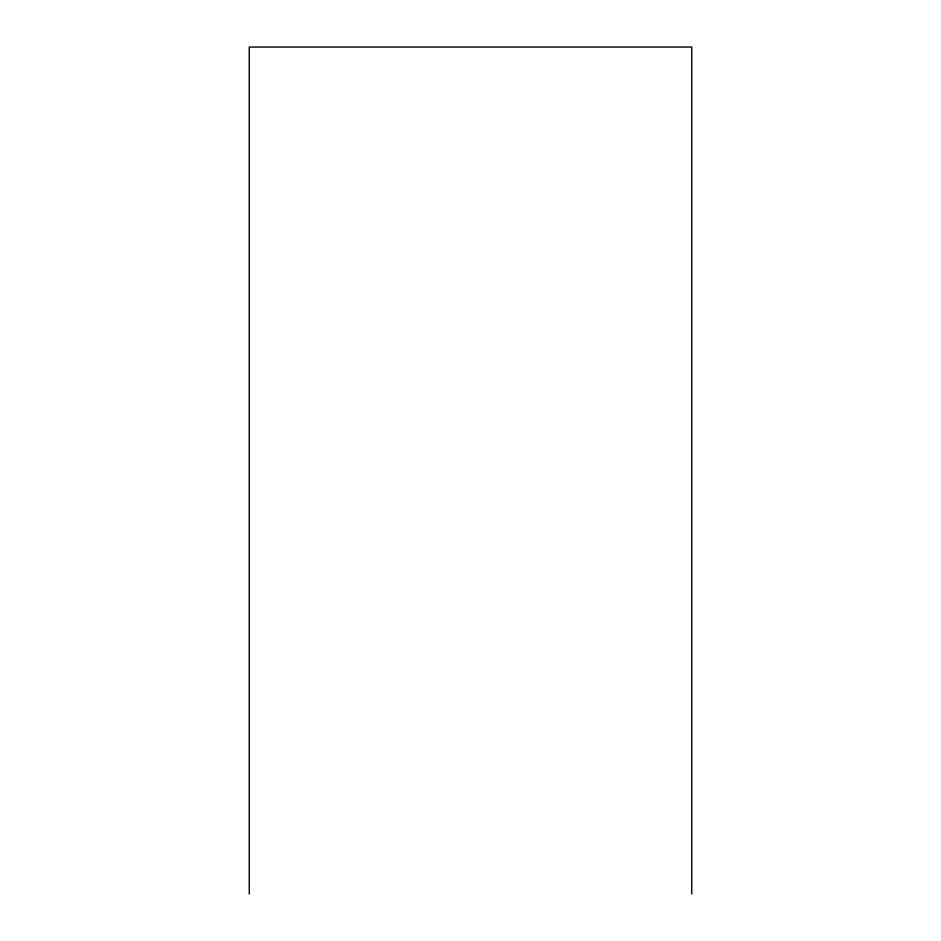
<?xml version="1.0" encoding="UTF-8"?>
<svg xmlns="http://www.w3.org/2000/svg" width="941" height="941" viewBox="0 0 941 941"><rect width="100%" height="100%" fill="white"/><g stroke="black" fill="none" stroke-linecap="round" stroke-linejoin="round"><path stroke-width="1.41" d="M691.753 893.95L691.753 47.05L249.247 47.05L249.247 893.95"/></g></svg>
